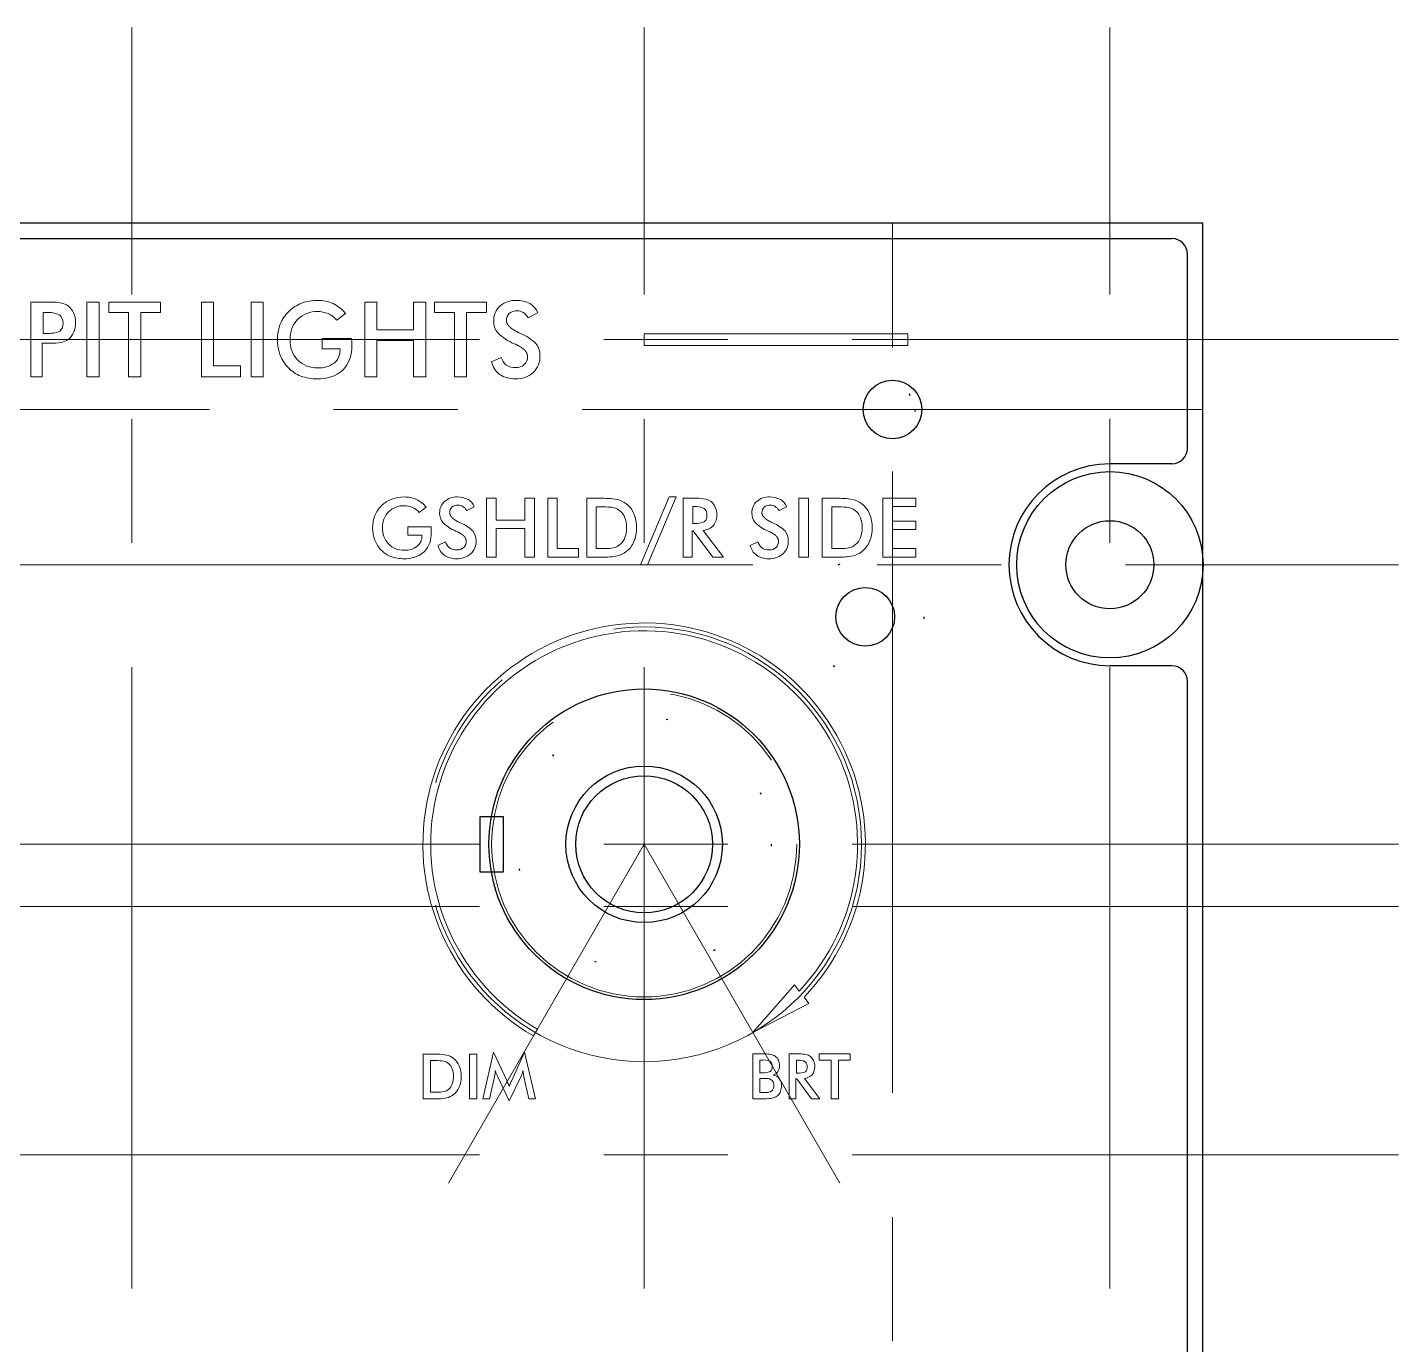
# Model space of a CAD drawing. Header units: millimetres. Extents: x -20 to 120, y -30 to 105.
# Drawn here: x 49.4 to 119.5, y 37.9 to 105.2 of the extents above; entities that cross this region are included whole.
import ezdxf

# ---------------------------------------------------------------- set-up
doc = ezdxf.new("R2010")
doc.units = ezdxf.units.MM
doc.linetypes.add('CENTER', pattern=[50.8, 31.75, -6.35, 6.35, -6.35])
doc.linetypes.add('DOT', pattern=[6.35, 0.1, -6.25])
for name, color, linetype, lineweight, true_color in [('decal', 5, 'Continuous', 5, 0x0000ff), ('decal_construction', 7, 'CENTER', 13, 0xffffff), ('fascia', 6, 'Continuous', 25, 0xff00ff), ('fascia_counterbore', 3, 'DOT', 25, 0x00ff00), ('fasteners', 9, 'Continuous', 25, 0xc0c0c0), ('knobs', 9, 'Continuous', 25, 0xc0c0c0), ('plate', 1, 'Continuous', 25, 0xff0000), ('plate_construction', 7, 'CENTER', 13, 0xffffff)]:
    doc.layers.add(name, color=color, linetype=linetype, lineweight=lineweight, true_color=true_color)

msp = doc.modelspace()

# ---------------------------------------------------------------- linework, layer by layer
at = {"layer": 'decal'}
for p, q in [((86.519, 53.876), (88.642, 56.312)), ((88.888, 55.999), (88.642, 56.312)), ((89.385, 55.369), (89.138, 55.682)), ((89.385, 55.369), (86.519, 53.876)), ((75.306, 53.703), (75.506, 54.049))]:
    msp.add_line(p, q, dxfattribs=at)
at = {"layer": 'decal', "flags": 128}
for points in [[(50.191, 89.107), (50.191, 87.393), (49.61, 87.393), (49.61, 91.211), (50.549, 91.211, -0.051804), (51.163, 91.165, -0.09913), (51.506, 91.015, -0.130268), (51.787, 90.657, -0.107331), (51.889, 90.16, -0.105709), (51.787, 89.659, -0.134373), (51.506, 89.299, -0.100768), (51.163, 89.151, -0.050343), (50.549, 89.107), (50.426, 89.107)], [(64.494, 89.349), (66.007, 89.349, 0.008676), (66.009, 89.24, -0.008626), (66.017, 88.989, -0.209862), (65.555, 87.737, -0.199042), (64.254, 87.292, -0.090316), (63.417, 87.43, -0.10933), (62.773, 87.847, -0.102808), (62.357, 88.496, -0.093559), (62.212, 89.294, -0.09692), (62.36, 90.092, -0.106605), (62.796, 90.736, -0.104237), (63.451, 91.154, -0.092169), (64.254, 91.297, -0.109399), (65.061, 91.133, -0.114082), (65.696, 90.629), (65.242, 90.288, 0.110535), (64.807, 90.622, 0.10737), (64.265, 90.731, 0.208556), (63.251, 90.333, 0.204449), (62.859, 89.299, 0.202447), (63.251, 88.25, 0.21045), (64.27, 87.847, 0.174136), (65.107, 88.095, 0.237714), (65.412, 88.77), (65.412, 88.825), (64.494, 88.825)], [(73.163, 88.157), (73.658, 88.387, 0.176472), (73.916, 87.997, 0.158635), (74.396, 87.863, 0.196906), (74.836, 88.016, 0.21468), (74.999, 88.428), (74.999, 88.431), (74.999, 88.434), (74.998, 88.436), (74.998, 88.439), (74.998, 88.442), (74.998, 88.444), (74.998, 88.447), (74.998, 88.449), (74.998, 88.452), (74.998, 88.455), (74.998, 88.457), (74.997, 88.46), (74.997, 88.462), (74.997, 88.465), (74.997, 88.468), (74.996, 88.47), (74.996, 88.473), (74.996, 88.475), (74.995, 88.478), (74.995, 88.481), (74.995, 88.483), (74.994, 88.486), (74.994, 88.488), (74.994, 88.491), (74.993, 88.494), (74.993, 88.496), (74.992, 88.499), (74.992, 88.501), (74.991, 88.504), (74.991, 88.506), (74.99, 88.509), (74.99, 88.511), (74.989, 88.514), (74.989, 88.517), (74.988, 88.519), (74.988, 88.522), (74.987, 88.524), (74.986, 88.527), (74.986, 88.529), (74.985, 88.532), (74.984, 88.534), (74.984, 88.537), (74.983, 88.539), (74.982, 88.542), (74.981, 88.545), (74.981, 88.547), (74.98, 88.55), (74.979, 88.552), (74.978, 88.555), (74.977, 88.557), (74.976, 88.56), (74.976, 88.562), (74.975, 88.565), (74.974, 88.567), (74.973, 88.57), (74.972, 88.572), (74.971, 88.575), (74.97, 88.577), (74.969, 88.58), (74.968, 88.582), (74.967, 88.585), (74.966, 88.587), (74.965, 88.59), (74.964, 88.592), (74.963, 88.595), (74.961, 88.597), (74.96, 88.6), (74.959, 88.602), (74.958, 88.605), (74.957, 88.607), (74.956, 88.609), (74.954, 88.612), (74.953, 88.614), (74.952, 88.617), (74.951, 88.619), (74.949, 88.622), (74.948, 88.624), (74.947, 88.627), (74.945, 88.629), (74.944, 88.632), (74.943, 88.634), (74.941, 88.637), (74.94, 88.639), (74.938, 88.641), (74.937, 88.644), (74.936, 88.646), (74.934, 88.649), (74.933, 88.651), (74.931, 88.654), (74.93, 88.656), (74.928, 88.658), (74.926, 88.661), (74.925, 88.663), (74.923, 88.666), (74.922, 88.668), (74.92, 88.671), (74.918, 88.673), (74.917, 88.675), (74.915, 88.678), (74.913, 88.68), (74.912, 88.683), (74.91, 88.685), (74.908, 88.687), (74.906, 88.69), (74.905, 88.692), (74.903, 88.695), (74.901, 88.697), (74.899, 88.699), (74.897, 88.702), (74.896, 88.704), (74.894, 88.706), (74.892, 88.709), (74.89, 88.711), (74.888, 88.714), (74.886, 88.716), (74.884, 88.718), (74.882, 88.721), (74.88, 88.723), (74.878, 88.725), (74.876, 88.728), (74.874, 88.73), (74.872, 88.733), (74.87, 88.735), (74.868, 88.737), (74.866, 88.74), (74.863, 88.742), (74.861, 88.744), (74.859, 88.747), (74.857, 88.749), (74.855, 88.751), (74.852, 88.754), (74.85, 88.756), (74.848, 88.758), (74.846, 88.761), (74.843, 88.763), (74.841, 88.765), (74.839, 88.768), (74.836, 88.77), (74.834, 88.772), (74.832, 88.775), (74.829, 88.777), (74.827, 88.779), (74.824, 88.782), (74.822, 88.784), (74.82, 88.786), (74.817, 88.788), (74.815, 88.791), (74.812, 88.793), (74.81, 88.795), (74.807, 88.798), (74.804, 88.8), (74.802, 88.802), (74.799, 88.805), (74.797, 88.807), (74.794, 88.809), (74.791, 88.811), (74.789, 88.814), (74.786, 88.816), (74.783, 88.818), (74.781, 88.82), (74.778, 88.823), (74.775, 88.825), (74.772, 88.827), (74.77, 88.83), (74.767, 88.832), (74.764, 88.834), (74.761, 88.836), (74.758, 88.839), (74.755, 88.841), (74.752, 88.843), (74.75, 88.845), (74.747, 88.848), (74.744, 88.85), (74.741, 88.852), (74.738, 88.854), (74.735, 88.857), (74.732, 88.859), (74.729, 88.861), (74.726, 88.863), (74.723, 88.865), (74.72, 88.868), (74.716, 88.87), (74.713, 88.872), (74.71, 88.874), (74.707, 88.877), (74.704, 88.879), (74.701, 88.881), (74.698, 88.883), (74.694, 88.885), (74.691, 88.888), (74.688, 88.89), (74.685, 88.892), (74.681, 88.894), (74.678, 88.896), (74.675, 88.899), (74.671, 88.901), (74.668, 88.903), (74.665, 88.905), (74.661, 88.907), (74.658, 88.91), (74.655, 88.912), (74.651, 88.914), (74.648, 88.916), (74.644, 88.918), (74.641, 88.92), (74.637, 88.923), (74.634, 88.925), (74.63, 88.927), (74.627, 88.929), (74.623, 88.931), (74.619, 88.933), (74.616, 88.936), (74.612, 88.938), (74.609, 88.94), (74.605, 88.942), (74.601, 88.944), (74.598, 88.946), (74.594, 88.948), (74.59, 88.951), (74.586, 88.953), (74.583, 88.955), (74.579, 88.957), (74.575, 88.959), (74.571, 88.961), (74.567, 88.963), (74.564, 88.966), (74.56, 88.968), (74.556, 88.97), (74.552, 88.972), (74.548, 88.974), (74.544, 88.976), (74.54, 88.978), (74.536, 88.98), (74.532, 88.982), (74.528, 88.985), (74.524, 88.987), (74.52, 88.989), (74.516, 88.991), (74.512, 88.993), (74.508, 88.995), (74.504, 88.997), (74.5, 88.999), (74.496, 89.001), (74.492, 89.003), (74.487, 89.006), (74.483, 89.008), (74.479, 89.01), (74.475, 89.012), (74.471, 89.014), (74.466, 89.016), (74.462, 89.018), (74.458, 89.02), (74.454, 89.022), (74.449, 89.024), (74.445, 89.026), (74.441, 89.028, 0.011833), (74.321, 89.086, -0.09438), (73.48, 89.642, -0.182248), (73.27, 90.251, -0.22012), (73.586, 91.008, -0.192709), (74.417, 91.297, -0.131494), (75.124, 91.134, -0.184076), (75.518, 90.666), (75.032, 90.416, 0.114116), (74.781, 90.679, 0.140089), (74.467, 90.762, 0.187209), (74.069, 90.632, 0.224638), (73.922, 90.283), (73.922, 90.28), (73.922, 90.277), (73.922, 90.275), (73.922, 90.272), (73.922, 90.269), (73.922, 90.266), (73.922, 90.264), (73.922, 90.261), (73.922, 90.258), (73.923, 90.256), (73.923, 90.253), (73.923, 90.25), (73.923, 90.248), (73.923, 90.245), (73.924, 90.242), (73.924, 90.24), (73.924, 90.237), (73.925, 90.234), (73.925, 90.232), (73.926, 90.229), (73.926, 90.226), (73.926, 90.224), (73.927, 90.221), (73.927, 90.218), (73.928, 90.216), (73.928, 90.213), (73.929, 90.211), (73.929, 90.208), (73.93, 90.205), (73.93, 90.203), (73.931, 90.2), (73.932, 90.197), (73.932, 90.195), (73.933, 90.192), (73.934, 90.189), (73.934, 90.187), (73.935, 90.184), (73.936, 90.181), (73.937, 90.179), (73.937, 90.176), (73.938, 90.174), (73.939, 90.171), (73.94, 90.168), (73.941, 90.166), (73.942, 90.163), (73.942, 90.16), (73.943, 90.158), (73.944, 90.155), (73.945, 90.153), (73.946, 90.15), (73.947, 90.147), (73.948, 90.145), (73.949, 90.142), (73.95, 90.139), (73.951, 90.137), (73.953, 90.134), (73.954, 90.132), (73.955, 90.129), (73.956, 90.126), (73.957, 90.124), (73.958, 90.121), (73.959, 90.119), (73.961, 90.116), (73.962, 90.113), (73.963, 90.111), (73.965, 90.108), (73.966, 90.106), (73.967, 90.103), (73.969, 90.1), (73.97, 90.098), (73.971, 90.095), (73.973, 90.093), (73.974, 90.09), (73.976, 90.088), (73.977, 90.085), (73.979, 90.082), (73.98, 90.08), (73.982, 90.077), (73.983, 90.075), (73.985, 90.072), (73.986, 90.069), (73.988, 90.067), (73.99, 90.064), (73.991, 90.062), (73.993, 90.059), (73.995, 90.057), (73.996, 90.054), (73.998, 90.051), (74, 90.049), (74.001, 90.046), (74.003, 90.044), (74.005, 90.041), (74.007, 90.039), (74.009, 90.036), (74.011, 90.034), (74.013, 90.031), (74.014, 90.028), (74.016, 90.026), (74.018, 90.023), (74.02, 90.021), (74.022, 90.018), (74.024, 90.016), (74.026, 90.013), (74.028, 90.011), (74.03, 90.008), (74.032, 90.006), (74.035, 90.003), (74.037, 90.001), (74.039, 89.998), (74.041, 89.995), (74.043, 89.993), (74.045, 89.99), (74.048, 89.988), (74.05, 89.985), (74.052, 89.983), (74.054, 89.98), (74.057, 89.978), (74.059, 89.975), (74.061, 89.973), (74.064, 89.97), (74.066, 89.968), (74.068, 89.965), (74.071, 89.963), (74.073, 89.96), (74.076, 89.958), (74.078, 89.955), (74.081, 89.953), (74.083, 89.95), (74.086, 89.948), (74.088, 89.945), (74.091, 89.943), (74.094, 89.94), (74.096, 89.938), (74.099, 89.935), (74.101, 89.933), (74.104, 89.93), (74.107, 89.928), (74.109, 89.925), (74.112, 89.923), (74.115, 89.92), (74.118, 89.918), (74.121, 89.915), (74.123, 89.913), (74.126, 89.91), (74.129, 89.908), (74.132, 89.905), (74.135, 89.903), (74.138, 89.9), (74.141, 89.898), (74.144, 89.895), (74.147, 89.893), (74.15, 89.89), (74.153, 89.888), (74.156, 89.885), (74.159, 89.883), (74.162, 89.881), (74.165, 89.878), (74.168, 89.876), (74.171, 89.873), (74.174, 89.871), (74.177, 89.868), (74.181, 89.866), (74.184, 89.863), (74.187, 89.861), (74.19, 89.858), (74.193, 89.856), (74.197, 89.853), (74.2, 89.851), (74.203, 89.849), (74.207, 89.846), (74.21, 89.844), (74.213, 89.841), (74.217, 89.839), (74.22, 89.836), (74.224, 89.834), (74.227, 89.831), (74.231, 89.829), (74.234, 89.827), (74.238, 89.824), (74.241, 89.822), (74.245, 89.819), (74.248, 89.817), (74.252, 89.814), (74.256, 89.812), (74.259, 89.81), (74.263, 89.807), (74.267, 89.805), (74.27, 89.802), (74.274, 89.8), (74.278, 89.798), (74.282, 89.795), (74.285, 89.793), (74.289, 89.79), (74.293, 89.788), (74.297, 89.785), (74.301, 89.783), (74.305, 89.781), (74.308, 89.778), (74.312, 89.776), (74.316, 89.773), (74.32, 89.771), (74.324, 89.769), (74.328, 89.766), (74.332, 89.764), (74.336, 89.761), (74.34, 89.759), (74.344, 89.757), (74.348, 89.754), (74.353, 89.752), (74.357, 89.749), (74.361, 89.747), (74.365, 89.745), (74.369, 89.742), (74.373, 89.74), (74.378, 89.738), (74.382, 89.735), (74.386, 89.733), (74.391, 89.73), (74.395, 89.728), (74.399, 89.726), (74.404, 89.723), (74.408, 89.721), (74.412, 89.719), (74.417, 89.716), (74.421, 89.714), (74.426, 89.711), (74.43, 89.709), (74.435, 89.707), (74.439, 89.704), (74.444, 89.702), (74.448, 89.7), (74.453, 89.697), (74.457, 89.695), (74.462, 89.693), (74.467, 89.69), (74.471, 89.688), (74.476, 89.685), (74.481, 89.683), (74.485, 89.681), (74.49, 89.678), (74.495, 89.676), (74.499, 89.674), (74.504, 89.671), (74.509, 89.669), (74.514, 89.667), (74.519, 89.664), (74.524, 89.662), (74.528, 89.66), (74.533, 89.657), (74.538, 89.655), (74.543, 89.653), (74.548, 89.65), (74.553, 89.648), (74.558, 89.646), (74.563, 89.643), (74.568, 89.641, 0.003717), (74.647, 89.605, -0.102063), (75.424, 89.095, -0.182822), (75.635, 88.473, -0.215982), (75.293, 87.611, -0.195414), (74.37, 87.292, -0.159365), (73.571, 87.516, -0.187663)], [(50.23, 89.615), (50.389, 89.615, 0.125583), (51.078, 89.727, 0.264624), (51.25, 90.124, 0.25861), (51.066, 90.554, 0.135829), (50.389, 90.679), (50.23, 90.679)], [(68.876, 79.718), (70.067, 79.718, 0.008676), (70.069, 79.631, -0.008626), (70.075, 79.434, -0.209862), (69.712, 78.449, -0.199042), (68.687, 78.098, -0.090316), (68.028, 78.206, -0.10933), (67.521, 78.535, -0.102808), (67.193, 79.046, -0.093559), (67.079, 79.674, -0.09692), (67.195, 80.303, -0.106605), (67.539, 80.81, -0.104237), (68.055, 81.138, -0.092169), (68.687, 81.251, -0.109399), (69.323, 81.122, -0.114082), (69.823, 80.726), (69.465, 80.457, 0.110535), (69.122, 80.719, 0.10737), (68.695, 80.806, 0.208556), (67.898, 80.493, 0.204449), (67.589, 79.679, 0.202447), (67.898, 78.852, 0.21045), (68.699, 78.535, 0.174136), (69.359, 78.73, 0.237714), (69.599, 79.262), (69.599, 79.305), (68.876, 79.305)], [(70.421, 78.779), (70.811, 78.96, 0.176472), (71.015, 78.653, 0.158635), (71.393, 78.547, 0.196906), (71.739, 78.668, 0.21468), (71.867, 78.993), (71.867, 78.995), (71.867, 78.997), (71.867, 78.999), (71.867, 79.001), (71.867, 79.003), (71.867, 79.005), (71.867, 79.007), (71.866, 79.009), (71.866, 79.011), (71.866, 79.013), (71.866, 79.015), (71.866, 79.017), (71.866, 79.019), (71.866, 79.022), (71.865, 79.024), (71.865, 79.026), (71.865, 79.028), (71.865, 79.03), (71.864, 79.032), (71.864, 79.034), (71.864, 79.036), (71.864, 79.038), (71.863, 79.04), (71.863, 79.042), (71.863, 79.044), (71.862, 79.046), (71.862, 79.048), (71.862, 79.05), (71.861, 79.052), (71.861, 79.054), (71.86, 79.056), (71.86, 79.058), (71.86, 79.06), (71.859, 79.062), (71.859, 79.064), (71.858, 79.066), (71.858, 79.068), (71.857, 79.07), (71.857, 79.072), (71.856, 79.074), (71.856, 79.076), (71.855, 79.078), (71.854, 79.08), (71.854, 79.082), (71.853, 79.084), (71.853, 79.086), (71.852, 79.088), (71.851, 79.09), (71.851, 79.092), (71.85, 79.094), (71.849, 79.096), (71.849, 79.098), (71.848, 79.1), (71.847, 79.102), (71.847, 79.104), (71.846, 79.106), (71.845, 79.108), (71.844, 79.11), (71.844, 79.112), (71.843, 79.114), (71.842, 79.116), (71.841, 79.118), (71.84, 79.12), (71.839, 79.122), (71.839, 79.124), (71.838, 79.125), (71.837, 79.127), (71.836, 79.129), (71.835, 79.131), (71.834, 79.133), (71.833, 79.135), (71.832, 79.137), (71.831, 79.139), (71.83, 79.141), (71.829, 79.143), (71.828, 79.145), (71.827, 79.147), (71.826, 79.149), (71.825, 79.151), (71.824, 79.153), (71.823, 79.155), (71.822, 79.157), (71.821, 79.158), (71.82, 79.16), (71.818, 79.162), (71.817, 79.164), (71.816, 79.166), (71.815, 79.168), (71.814, 79.17), (71.813, 79.172), (71.811, 79.174), (71.81, 79.176), (71.809, 79.178), (71.808, 79.179), (71.806, 79.181), (71.805, 79.183), (71.804, 79.185), (71.802, 79.187), (71.801, 79.189), (71.8, 79.191), (71.798, 79.193), (71.797, 79.195), (71.796, 79.197), (71.794, 79.198), (71.793, 79.2), (71.792, 79.202), (71.79, 79.204), (71.789, 79.206), (71.787, 79.208), (71.786, 79.21), (71.784, 79.212), (71.783, 79.213), (71.781, 79.215), (71.78, 79.217), (71.778, 79.219), (71.777, 79.221), (71.775, 79.223), (71.773, 79.225), (71.772, 79.227), (71.77, 79.228), (71.769, 79.23), (71.767, 79.232), (71.765, 79.234), (71.764, 79.236), (71.762, 79.238), (71.76, 79.24), (71.759, 79.241), (71.757, 79.243), (71.755, 79.245), (71.754, 79.247), (71.752, 79.249), (71.75, 79.251), (71.748, 79.252), (71.746, 79.254), (71.745, 79.256), (71.743, 79.258), (71.741, 79.26), (71.739, 79.262), (71.737, 79.263), (71.735, 79.265), (71.734, 79.267), (71.732, 79.269), (71.73, 79.271), (71.728, 79.273), (71.726, 79.274), (71.724, 79.276), (71.722, 79.278), (71.72, 79.28), (71.718, 79.282), (71.716, 79.283), (71.714, 79.285), (71.712, 79.287), (71.71, 79.289), (71.708, 79.291), (71.706, 79.292), (71.704, 79.294), (71.702, 79.296), (71.699, 79.298), (71.697, 79.3), (71.695, 79.301), (71.693, 79.303), (71.691, 79.305), (71.689, 79.307), (71.687, 79.309), (71.684, 79.31), (71.682, 79.312), (71.68, 79.314), (71.678, 79.316), (71.675, 79.317), (71.673, 79.319), (71.671, 79.321), (71.669, 79.323), (71.666, 79.324), (71.664, 79.326), (71.662, 79.328), (71.659, 79.33), (71.657, 79.332), (71.654, 79.333), (71.652, 79.335), (71.65, 79.337), (71.647, 79.339), (71.645, 79.34), (71.642, 79.342), (71.64, 79.344), (71.637, 79.346), (71.635, 79.347), (71.632, 79.349), (71.63, 79.351), (71.627, 79.352), (71.625, 79.354), (71.622, 79.356), (71.62, 79.358), (71.617, 79.359), (71.615, 79.361), (71.612, 79.363), (71.609, 79.365), (71.607, 79.366), (71.604, 79.368), (71.601, 79.37), (71.599, 79.372), (71.596, 79.373), (71.593, 79.375), (71.591, 79.377), (71.588, 79.378), (71.585, 79.38), (71.582, 79.382), (71.58, 79.383), (71.577, 79.385), (71.574, 79.387), (71.571, 79.389), (71.568, 79.39), (71.566, 79.392), (71.563, 79.394), (71.56, 79.395), (71.557, 79.397), (71.554, 79.399), (71.551, 79.4), (71.548, 79.402), (71.545, 79.404), (71.542, 79.406), (71.539, 79.407), (71.536, 79.409), (71.533, 79.411), (71.53, 79.412), (71.527, 79.414), (71.524, 79.416), (71.521, 79.417), (71.518, 79.419), (71.515, 79.421), (71.512, 79.422), (71.509, 79.424), (71.506, 79.426), (71.503, 79.427), (71.5, 79.429), (71.497, 79.431), (71.493, 79.432), (71.49, 79.434), (71.487, 79.436), (71.484, 79.437), (71.481, 79.439), (71.477, 79.44), (71.474, 79.442), (71.471, 79.444), (71.468, 79.445), (71.464, 79.447), (71.461, 79.449), (71.458, 79.45), (71.454, 79.452), (71.451, 79.454), (71.448, 79.455), (71.444, 79.457), (71.441, 79.458), (71.438, 79.46), (71.434, 79.462), (71.431, 79.463), (71.427, 79.465, 0.011833), (71.333, 79.51, -0.09438), (70.671, 79.949, -0.182248), (70.506, 80.428, -0.22012), (70.755, 81.023, -0.192709), (71.409, 81.251, -0.131494), (71.965, 81.123, -0.184076), (72.275, 80.754), (71.894, 80.557, 0.114116), (71.695, 80.765, 0.140089), (71.448, 80.83, 0.187209), (71.135, 80.728, 0.224638), (71.019, 80.453), (71.019, 80.45), (71.019, 80.448), (71.019, 80.446), (71.019, 80.444), (71.019, 80.442), (71.019, 80.44), (71.019, 80.438), (71.019, 80.436), (71.02, 80.434), (71.02, 80.431), (71.02, 80.429), (71.02, 80.427), (71.02, 80.425), (71.02, 80.423), (71.021, 80.421), (71.021, 80.419), (71.021, 80.417), (71.021, 80.415), (71.022, 80.413), (71.022, 80.41), (71.022, 80.408), (71.023, 80.406), (71.023, 80.404), (71.023, 80.402), (71.024, 80.4), (71.024, 80.398), (71.025, 80.396), (71.025, 80.394), (71.025, 80.392), (71.026, 80.39), (71.026, 80.387), (71.027, 80.385), (71.027, 80.383), (71.028, 80.381), (71.028, 80.379), (71.029, 80.377), (71.03, 80.375), (71.03, 80.373), (71.031, 80.371), (71.031, 80.369), (71.032, 80.367), (71.033, 80.365), (71.033, 80.363), (71.034, 80.361), (71.035, 80.358), (71.035, 80.356), (71.036, 80.354), (71.037, 80.352), (71.038, 80.35), (71.038, 80.348), (71.039, 80.346), (71.04, 80.344), (71.041, 80.342), (71.042, 80.34), (71.042, 80.338), (71.043, 80.336), (71.044, 80.334), (71.045, 80.332), (71.046, 80.33), (71.047, 80.328), (71.048, 80.326), (71.049, 80.323), (71.05, 80.321), (71.051, 80.319), (71.052, 80.317), (71.053, 80.315), (71.054, 80.313), (71.055, 80.311), (71.056, 80.309), (71.057, 80.307), (71.058, 80.305), (71.059, 80.303), (71.06, 80.301), (71.061, 80.299), (71.063, 80.297), (71.064, 80.295), (71.065, 80.293), (71.066, 80.291), (71.067, 80.289), (71.069, 80.287), (71.07, 80.285), (71.071, 80.283), (71.072, 80.281), (71.074, 80.279), (71.075, 80.277), (71.076, 80.275), (71.078, 80.273), (71.079, 80.271), (71.08, 80.269), (71.082, 80.267), (71.083, 80.265), (71.085, 80.263), (71.086, 80.261), (71.088, 80.259), (71.089, 80.257), (71.09, 80.255), (71.092, 80.252), (71.093, 80.25), (71.095, 80.248), (71.097, 80.246), (71.098, 80.244), (71.1, 80.242), (71.101, 80.24), (71.103, 80.238), (71.105, 80.236), (71.106, 80.234), (71.108, 80.232), (71.11, 80.23), (71.111, 80.228), (71.113, 80.226), (71.115, 80.224), (71.116, 80.223), (71.118, 80.221), (71.12, 80.219), (71.122, 80.217), (71.123, 80.215), (71.125, 80.213), (71.127, 80.211), (71.129, 80.209), (71.131, 80.207), (71.133, 80.205), (71.135, 80.203), (71.136, 80.201), (71.138, 80.199), (71.14, 80.197), (71.142, 80.195), (71.144, 80.193), (71.146, 80.191), (71.148, 80.189), (71.15, 80.187), (71.152, 80.185), (71.154, 80.183), (71.156, 80.181), (71.158, 80.179), (71.16, 80.177), (71.163, 80.175), (71.165, 80.173), (71.167, 80.171), (71.169, 80.169), (71.171, 80.167), (71.173, 80.165), (71.176, 80.163), (71.178, 80.161), (71.18, 80.159), (71.182, 80.157), (71.184, 80.155), (71.187, 80.154), (71.189, 80.152), (71.191, 80.15), (71.194, 80.148), (71.196, 80.146), (71.198, 80.144), (71.201, 80.142), (71.203, 80.14), (71.206, 80.138), (71.208, 80.136), (71.21, 80.134), (71.213, 80.132), (71.215, 80.13), (71.218, 80.128), (71.22, 80.126), (71.223, 80.124), (71.225, 80.122), (71.228, 80.12), (71.23, 80.119), (71.233, 80.117), (71.236, 80.115), (71.238, 80.113), (71.241, 80.111), (71.243, 80.109), (71.246, 80.107), (71.249, 80.105), (71.251, 80.103), (71.254, 80.101), (71.257, 80.099), (71.26, 80.097), (71.262, 80.095), (71.265, 80.094), (71.268, 80.092), (71.271, 80.09), (71.273, 80.088), (71.276, 80.086), (71.279, 80.084), (71.282, 80.082), (71.285, 80.08), (71.288, 80.078), (71.291, 80.076), (71.293, 80.074), (71.296, 80.073), (71.299, 80.071), (71.302, 80.069), (71.305, 80.067), (71.308, 80.065), (71.311, 80.063), (71.314, 80.061), (71.317, 80.059), (71.32, 80.057), (71.323, 80.055), (71.327, 80.054), (71.33, 80.052), (71.333, 80.05), (71.336, 80.048), (71.339, 80.046), (71.342, 80.044), (71.345, 80.042), (71.349, 80.04), (71.352, 80.038), (71.355, 80.037), (71.358, 80.035), (71.362, 80.033), (71.365, 80.031), (71.368, 80.029), (71.371, 80.027), (71.375, 80.025), (71.378, 80.023), (71.381, 80.022), (71.385, 80.02), (71.388, 80.018), (71.392, 80.016), (71.395, 80.014), (71.398, 80.012), (71.402, 80.01), (71.405, 80.008), (71.409, 80.007), (71.412, 80.005), (71.416, 80.003), (71.419, 80.001), (71.423, 79.999), (71.426, 79.997), (71.43, 79.995), (71.433, 79.994), (71.437, 79.992), (71.441, 79.99), (71.444, 79.988), (71.448, 79.986), (71.452, 79.984), (71.455, 79.982), (71.459, 79.981), (71.463, 79.979), (71.466, 79.977), (71.47, 79.975), (71.474, 79.973), (71.478, 79.971), (71.481, 79.97), (71.485, 79.968), (71.489, 79.966), (71.493, 79.964), (71.497, 79.962), (71.501, 79.96), (71.504, 79.958), (71.508, 79.957), (71.512, 79.955), (71.516, 79.953), (71.52, 79.951), (71.524, 79.949), (71.528, 79.947, 0.003717), (71.59, 79.919, -0.102063), (72.202, 79.517, -0.182822), (72.368, 79.028, -0.215982), (72.099, 78.349, -0.195414), (71.372, 78.098, -0.159365), (70.743, 78.274, -0.187663)], [(78.024, 78.178), (78.024, 81.184), (78.683, 81.184, -0.052809), (79.587, 81.119, -0.105002), (80.046, 80.902, -0.130749), (80.441, 80.391, -0.102611), (80.576, 79.679, -0.103493), (80.441, 78.969, -0.128481), (80.046, 78.459, -0.102624), (79.598, 78.242, -0.057415), (78.814, 78.178), (78.683, 78.178)], [(78.512, 78.619), (78.923, 78.619, 0.060362), (79.431, 78.664, 0.113119), (79.726, 78.816, 0.12455), (79.981, 79.179, 0.093997), (80.067, 79.683, 0.093997), (79.981, 80.187, 0.12455), (79.726, 80.549, 0.113921), (79.421, 80.701, 0.056706), (78.866, 80.746), (78.689, 80.746), (78.512, 80.746)], [(83.414, 79.522), (83.414, 78.178), (82.956, 78.178), (82.956, 81.184), (83.638, 81.184, -0.054765), (84.103, 81.145, -0.107636), (84.385, 81.015, -0.125932), (84.601, 80.734, -0.105091), (84.677, 80.356, -0.181187), (84.502, 79.79, -0.19264), (83.987, 79.545), (85.021, 78.178), (84.469, 78.178), (83.469, 79.522)], [(83.445, 79.902), (83.533, 79.902, 0.135122), (84.048, 79.993, 0.249805), (84.176, 80.313, 0.24334), (84.039, 80.663, 0.146818), (83.533, 80.765), (83.445, 80.765)], [(86.388, 78.779), (86.778, 78.96, 0.176472), (86.981, 78.653, 0.158635), (87.359, 78.547, 0.196906), (87.705, 78.668, 0.21468), (87.833, 78.993), (87.833, 78.995), (87.833, 78.997), (87.833, 78.999), (87.833, 79.001), (87.833, 79.003), (87.833, 79.005), (87.833, 79.007), (87.833, 79.009), (87.833, 79.011), (87.833, 79.013), (87.832, 79.015), (87.832, 79.017), (87.832, 79.019), (87.832, 79.022), (87.832, 79.024), (87.831, 79.026), (87.831, 79.028), (87.831, 79.03), (87.831, 79.032), (87.831, 79.034), (87.83, 79.036), (87.83, 79.038), (87.83, 79.04), (87.829, 79.042), (87.829, 79.044), (87.829, 79.046), (87.828, 79.048), (87.828, 79.05), (87.828, 79.052), (87.827, 79.054), (87.827, 79.056), (87.826, 79.058), (87.826, 79.06), (87.825, 79.062), (87.825, 79.064), (87.824, 79.066), (87.824, 79.068), (87.824, 79.07), (87.823, 79.072), (87.822, 79.074), (87.822, 79.076), (87.821, 79.078), (87.821, 79.08), (87.82, 79.082), (87.82, 79.084), (87.819, 79.086), (87.818, 79.088), (87.818, 79.09), (87.817, 79.092), (87.816, 79.094), (87.816, 79.096), (87.815, 79.098), (87.814, 79.1), (87.814, 79.102), (87.813, 79.104), (87.812, 79.106), (87.811, 79.108), (87.811, 79.11), (87.81, 79.112), (87.809, 79.114), (87.808, 79.116), (87.807, 79.118), (87.807, 79.12), (87.806, 79.122), (87.805, 79.124), (87.804, 79.125), (87.803, 79.127), (87.802, 79.129), (87.801, 79.131), (87.8, 79.133), (87.799, 79.135), (87.798, 79.137), (87.797, 79.139), (87.796, 79.141), (87.795, 79.143), (87.794, 79.145), (87.793, 79.147), (87.792, 79.149), (87.791, 79.151), (87.79, 79.153), (87.789, 79.155), (87.788, 79.157), (87.787, 79.158), (87.786, 79.16), (87.785, 79.162), (87.784, 79.164), (87.782, 79.166), (87.781, 79.168), (87.78, 79.17), (87.779, 79.172), (87.778, 79.174), (87.776, 79.176), (87.775, 79.178), (87.774, 79.179), (87.773, 79.181), (87.771, 79.183), (87.77, 79.185), (87.769, 79.187), (87.767, 79.189), (87.766, 79.191), (87.765, 79.193), (87.763, 79.195), (87.762, 79.197), (87.761, 79.198), (87.759, 79.2), (87.758, 79.202), (87.756, 79.204), (87.755, 79.206), (87.754, 79.208), (87.752, 79.21), (87.751, 79.212), (87.749, 79.213), (87.748, 79.215), (87.746, 79.217), (87.745, 79.219), (87.743, 79.221), (87.741, 79.223), (87.74, 79.225), (87.738, 79.227), (87.737, 79.228), (87.735, 79.23), (87.733, 79.232), (87.732, 79.234), (87.73, 79.236), (87.728, 79.238), (87.727, 79.24), (87.725, 79.241), (87.723, 79.243), (87.722, 79.245), (87.72, 79.247), (87.718, 79.249), (87.716, 79.251), (87.715, 79.252), (87.713, 79.254), (87.711, 79.256), (87.709, 79.258), (87.707, 79.26), (87.706, 79.262), (87.704, 79.263), (87.702, 79.265), (87.7, 79.267), (87.698, 79.269), (87.696, 79.271), (87.694, 79.273), (87.692, 79.274), (87.69, 79.276), (87.688, 79.278), (87.686, 79.28), (87.684, 79.282), (87.682, 79.283), (87.68, 79.285), (87.678, 79.287), (87.676, 79.289), (87.674, 79.291), (87.672, 79.292), (87.67, 79.294), (87.668, 79.296), (87.666, 79.298), (87.664, 79.3), (87.662, 79.301), (87.659, 79.303), (87.657, 79.305), (87.655, 79.307), (87.653, 79.309), (87.651, 79.31), (87.648, 79.312), (87.646, 79.314), (87.644, 79.316), (87.642, 79.317), (87.639, 79.319), (87.637, 79.321), (87.635, 79.323), (87.633, 79.324), (87.63, 79.326), (87.628, 79.328), (87.626, 79.33), (87.623, 79.332), (87.621, 79.333), (87.618, 79.335), (87.616, 79.337), (87.614, 79.339), (87.611, 79.34), (87.609, 79.342), (87.606, 79.344), (87.604, 79.346), (87.601, 79.347), (87.599, 79.349), (87.596, 79.351), (87.594, 79.352), (87.591, 79.354), (87.589, 79.356), (87.586, 79.358), (87.583, 79.359), (87.581, 79.361), (87.578, 79.363), (87.576, 79.365), (87.573, 79.366), (87.57, 79.368), (87.568, 79.37), (87.565, 79.372), (87.562, 79.373), (87.56, 79.375), (87.557, 79.377), (87.554, 79.378), (87.551, 79.38), (87.549, 79.382), (87.546, 79.383), (87.543, 79.385), (87.54, 79.387), (87.538, 79.389), (87.535, 79.39), (87.532, 79.392), (87.529, 79.394), (87.526, 79.395), (87.523, 79.397), (87.52, 79.399), (87.517, 79.4), (87.515, 79.402), (87.512, 79.404), (87.509, 79.406), (87.506, 79.407), (87.503, 79.409), (87.5, 79.411), (87.497, 79.412), (87.494, 79.414), (87.491, 79.416), (87.488, 79.417), (87.485, 79.419), (87.482, 79.421), (87.479, 79.422), (87.475, 79.424), (87.472, 79.426), (87.469, 79.427), (87.466, 79.429), (87.463, 79.431), (87.46, 79.432), (87.457, 79.434), (87.453, 79.436), (87.45, 79.437), (87.447, 79.439), (87.444, 79.44), (87.441, 79.442), (87.437, 79.444), (87.434, 79.445), (87.431, 79.447), (87.427, 79.449), (87.424, 79.45), (87.421, 79.452), (87.417, 79.454), (87.414, 79.455), (87.411, 79.457), (87.407, 79.458), (87.404, 79.46), (87.401, 79.462), (87.397, 79.463), (87.394, 79.465, 0.011833), (87.299, 79.51, -0.09438), (86.637, 79.949, -0.182248), (86.472, 80.428, -0.22012), (86.721, 81.023, -0.192709), (87.375, 81.251, -0.131494), (87.932, 81.123, -0.184076), (88.242, 80.754), (87.86, 80.557, 0.114116), (87.662, 80.765, 0.140089), (87.414, 80.83, 0.187209), (87.101, 80.728, 0.224638), (86.985, 80.453), (86.985, 80.45), (86.985, 80.448), (86.985, 80.446), (86.985, 80.444), (86.985, 80.442), (86.985, 80.44), (86.986, 80.438), (86.986, 80.436), (86.986, 80.434), (86.986, 80.431), (86.986, 80.429), (86.986, 80.427), (86.987, 80.425), (86.987, 80.423), (86.987, 80.421), (86.987, 80.419), (86.987, 80.417), (86.988, 80.415), (86.988, 80.413), (86.988, 80.41), (86.989, 80.408), (86.989, 80.406), (86.989, 80.404), (86.99, 80.402), (86.99, 80.4), (86.99, 80.398), (86.991, 80.396), (86.991, 80.394), (86.992, 80.392), (86.992, 80.39), (86.993, 80.387), (86.993, 80.385), (86.994, 80.383), (86.994, 80.381), (86.995, 80.379), (86.995, 80.377), (86.996, 80.375), (86.996, 80.373), (86.997, 80.371), (86.998, 80.369), (86.998, 80.367), (86.999, 80.365), (87, 80.363), (87, 80.361), (87.001, 80.358), (87.002, 80.356), (87.002, 80.354), (87.003, 80.352), (87.004, 80.35), (87.005, 80.348), (87.005, 80.346), (87.006, 80.344), (87.007, 80.342), (87.008, 80.34), (87.009, 80.338), (87.01, 80.336), (87.01, 80.334), (87.011, 80.332), (87.012, 80.33), (87.013, 80.328), (87.014, 80.326), (87.015, 80.323), (87.016, 80.321), (87.017, 80.319), (87.018, 80.317), (87.019, 80.315), (87.02, 80.313), (87.021, 80.311), (87.022, 80.309), (87.023, 80.307), (87.024, 80.305), (87.025, 80.303), (87.027, 80.301), (87.028, 80.299), (87.029, 80.297), (87.03, 80.295), (87.031, 80.293), (87.032, 80.291), (87.034, 80.289), (87.035, 80.287), (87.036, 80.285), (87.037, 80.283), (87.039, 80.281), (87.04, 80.279), (87.041, 80.277), (87.043, 80.275), (87.044, 80.273), (87.045, 80.271), (87.047, 80.269), (87.048, 80.267), (87.05, 80.265), (87.051, 80.263), (87.052, 80.261), (87.054, 80.259), (87.055, 80.257), (87.057, 80.255), (87.058, 80.252), (87.06, 80.25), (87.061, 80.248), (87.063, 80.246), (87.064, 80.244), (87.066, 80.242), (87.068, 80.24), (87.069, 80.238), (87.071, 80.236), (87.073, 80.234), (87.074, 80.232), (87.076, 80.23), (87.078, 80.228), (87.079, 80.226), (87.081, 80.224), (87.083, 80.223), (87.084, 80.221), (87.086, 80.219), (87.088, 80.217), (87.09, 80.215), (87.092, 80.213), (87.093, 80.211), (87.095, 80.209), (87.097, 80.207), (87.099, 80.205), (87.101, 80.203), (87.103, 80.201), (87.105, 80.199), (87.107, 80.197), (87.109, 80.195), (87.111, 80.193), (87.113, 80.191), (87.114, 80.189), (87.117, 80.187), (87.119, 80.185), (87.121, 80.183), (87.123, 80.181), (87.125, 80.179), (87.127, 80.177), (87.129, 80.175), (87.131, 80.173), (87.133, 80.171), (87.135, 80.169), (87.137, 80.167), (87.14, 80.165), (87.142, 80.163), (87.144, 80.161), (87.146, 80.159), (87.149, 80.157), (87.151, 80.155), (87.153, 80.154), (87.155, 80.152), (87.158, 80.15), (87.16, 80.148), (87.162, 80.146), (87.165, 80.144), (87.167, 80.142), (87.169, 80.14), (87.172, 80.138), (87.174, 80.136), (87.177, 80.134), (87.179, 80.132), (87.182, 80.13), (87.184, 80.128), (87.187, 80.126), (87.189, 80.124), (87.192, 80.122), (87.194, 80.12), (87.197, 80.119), (87.199, 80.117), (87.202, 80.115), (87.204, 80.113), (87.207, 80.111), (87.21, 80.109), (87.212, 80.107), (87.215, 80.105), (87.218, 80.103), (87.22, 80.101), (87.223, 80.099), (87.226, 80.097), (87.229, 80.095), (87.231, 80.094), (87.234, 80.092), (87.237, 80.09), (87.24, 80.088), (87.243, 80.086), (87.245, 80.084), (87.248, 80.082), (87.251, 80.08), (87.254, 80.078), (87.257, 80.076), (87.26, 80.074), (87.263, 80.073), (87.266, 80.071), (87.269, 80.069), (87.272, 80.067), (87.275, 80.065), (87.278, 80.063), (87.281, 80.061), (87.284, 80.059), (87.287, 80.057), (87.29, 80.055), (87.293, 80.054), (87.296, 80.052), (87.299, 80.05), (87.302, 80.048), (87.305, 80.046), (87.309, 80.044), (87.312, 80.042), (87.315, 80.04), (87.318, 80.038), (87.321, 80.037), (87.325, 80.035), (87.328, 80.033), (87.331, 80.031), (87.334, 80.029), (87.338, 80.027), (87.341, 80.025), (87.344, 80.023), (87.348, 80.022), (87.351, 80.02), (87.354, 80.018), (87.358, 80.016), (87.361, 80.014), (87.365, 80.012), (87.368, 80.01), (87.372, 80.008), (87.375, 80.007), (87.379, 80.005), (87.382, 80.003), (87.386, 80.001), (87.389, 79.999), (87.393, 79.997), (87.396, 79.995), (87.4, 79.994), (87.403, 79.992), (87.407, 79.99), (87.411, 79.988), (87.414, 79.986), (87.418, 79.984), (87.422, 79.982), (87.425, 79.981), (87.429, 79.979), (87.433, 79.977), (87.436, 79.975), (87.44, 79.973), (87.444, 79.971), (87.448, 79.97), (87.452, 79.968), (87.455, 79.966), (87.459, 79.964), (87.463, 79.962), (87.467, 79.96), (87.471, 79.958), (87.475, 79.957), (87.479, 79.955), (87.483, 79.953), (87.486, 79.951), (87.49, 79.949), (87.494, 79.947, 0.003717), (87.556, 79.919, -0.102063), (88.168, 79.517, -0.182822), (88.334, 79.028, -0.215982), (88.065, 78.349, -0.195414), (87.338, 78.098, -0.159365), (86.709, 78.274, -0.187663)], [(90.07, 78.178), (90.07, 81.184), (90.729, 81.184, -0.052809), (91.633, 81.119, -0.105002), (92.092, 80.902, -0.130749), (92.487, 80.391, -0.102611), (92.622, 79.679, -0.103493), (92.487, 78.969, -0.128481), (92.092, 78.459, -0.102624), (91.643, 78.242, -0.057415), (90.86, 78.178), (90.729, 78.178)], [(90.558, 78.619), (90.969, 78.619, 0.060362), (91.477, 78.664, 0.113119), (91.772, 78.816, 0.12455), (92.027, 79.179, 0.093997), (92.113, 79.683, 0.093997), (92.027, 80.187, 0.12455), (91.772, 80.549, 0.113921), (91.467, 80.701, 0.056706), (90.911, 80.746), (90.735, 80.746), (90.558, 80.746)], [(69.663, 50.489), (69.663, 52.779), (70.165, 52.779, -0.052809), (70.854, 52.73, -0.105002), (71.204, 52.565, -0.130749), (71.505, 52.175, -0.102611), (71.608, 51.633, -0.103493), (71.505, 51.092, -0.128481), (71.204, 50.703, -0.102624), (70.862, 50.538, -0.057415), (70.265, 50.489), (70.165, 50.489)], [(74.807, 51.62, -0.019132), (74.787, 51.767, 0.004244), (74.765, 51.933, -0.035213), (74.725, 51.777, -0.032344), (74.66, 51.617), (74.061, 50.397), (73.462, 51.642, -0.022951), (73.397, 51.791, -0.020576), (73.349, 51.933, -0.026542), (73.337, 51.782, -0.025994), (73.307, 51.617), (73.061, 50.489), (72.719, 50.489), (73.26, 52.876), (73.936, 51.431, -0.009797), (73.983, 51.317, -0.003221), (74.061, 51.119, -0.02701), (74.164, 51.37, 0.006386), (74.192, 51.432), (74.852, 52.876), (75.406, 50.489), (75.061, 50.489)], [(86.519, 50.495), (86.519, 52.786), (87.096, 52.786, -0.050514), (87.461, 52.759, -0.104188), (87.662, 52.671, -0.128442), (87.827, 52.466, -0.10994), (87.886, 52.186, -0.15406), (87.802, 51.881, -0.175186), (87.556, 51.709, -0.20094), (87.871, 51.527, -0.167471), (87.986, 51.146, -0.093464), (87.938, 50.882, -0.107659), (87.8, 50.669, -0.132806), (87.567, 50.534, -0.060674), (87.099, 50.495)], [(88.722, 51.52), (88.722, 50.495), (88.374, 50.495), (88.374, 52.786), (88.893, 52.786, -0.054765), (89.247, 52.756, -0.107636), (89.462, 52.657, -0.125932), (89.627, 52.443, -0.105091), (89.685, 52.155, -0.181187), (89.552, 51.724, -0.19264), (89.159, 51.537), (89.947, 50.495), (89.527, 50.495), (88.765, 51.52)], [(70.035, 50.825), (70.348, 50.825, 0.060362), (70.735, 50.86, 0.113119), (70.96, 50.976, 0.12455), (71.155, 51.252, 0.093997), (71.22, 51.636, 0.093997), (71.155, 52.02, 0.12455), (70.96, 52.296, 0.113921), (70.728, 52.412, 0.056706), (70.304, 52.446), (70.17, 52.446), (70.035, 52.446)], [(86.883, 51.819), (87.026, 51.819, 0.136145), (87.402, 51.892, 0.264976), (87.512, 52.136, 0.242432), (87.41, 52.4, 0.145831), (87.026, 52.476), (86.883, 52.476)], [(88.746, 51.809), (88.813, 51.809, 0.135122), (89.206, 51.878, 0.249805), (89.303, 52.122, 0.24334), (89.199, 52.389, 0.146818), (88.813, 52.466), (88.746, 52.466)], [(86.883, 50.807), (87.012, 50.807, 0.036659), (87.304, 50.822, 0.110846), (87.457, 50.877, 0.136358), (87.564, 50.999, 0.115735), (87.601, 51.168, 0.12933), (87.556, 51.359, 0.146254), (87.426, 51.486, 0.070604), (87.305, 51.525, 0.043602), (87.124, 51.537), (87.012, 51.537), (86.883, 51.537)]]:
    msp.add_lwpolyline(points, format="xyb", close=True, dxfattribs=at)
for points in [[(52.471, 87.393), (52.471, 91.211), (53.092, 91.211), (53.092, 87.393)], [(55.22, 90.684), (55.22, 87.393), (54.599, 87.393), (54.599, 90.684), (53.585, 90.684), (53.585, 91.211), (56.229, 91.211), (56.229, 90.684)], [(58.323, 87.393), (58.323, 91.211), (58.944, 91.211), (58.944, 87.949), (60.331, 87.949), (60.331, 87.393)], [(60.864, 87.393), (60.864, 91.211), (61.484, 91.211), (61.484, 87.393)], [(66.676, 87.393), (66.676, 91.211), (67.296, 91.211), (67.296, 89.803), (69.174, 89.803), (69.174, 91.211), (69.795, 91.211), (69.795, 87.393), (69.174, 87.393), (69.174, 89.247), (67.296, 89.247), (67.296, 87.393)], [(71.885, 90.684), (71.885, 87.393), (71.264, 87.393), (71.264, 90.684), (70.25, 90.684), (70.25, 91.211), (72.894, 91.211), (72.894, 90.684)], [(80.962, 88.997), (94.453, 88.997), (94.453, 89.597), (80.962, 89.597)], [(72.902, 78.178), (72.902, 81.184), (73.391, 81.184), (73.391, 80.075), (74.869, 80.075), (74.869, 81.184), (75.358, 81.184), (75.358, 78.178), (74.869, 78.178), (74.869, 79.637), (73.391, 79.637), (73.391, 78.178)], [(76.032, 78.178), (76.032, 81.184), (76.521, 81.184), (76.521, 78.615), (77.613, 78.615), (77.613, 78.178)], [(82.249, 81.251), (82.598, 81.251), (81.126, 77.787), (80.777, 77.787)], [(88.876, 78.178), (88.876, 81.184), (89.365, 81.184), (89.365, 78.178)], [(93.168, 78.178), (93.168, 81.184), (94.846, 81.184), (94.846, 80.769), (93.657, 80.769), (93.657, 80.015), (94.846, 80.015), (94.846, 79.586), (93.657, 79.586), (93.657, 78.615), (94.846, 78.615), (94.846, 78.178)], [(72.03, 50.489), (72.03, 52.779), (72.402, 52.779), (72.402, 50.489)], [(90.896, 52.47), (90.896, 50.495), (90.524, 50.495), (90.524, 52.47), (89.915, 52.47), (89.915, 52.786), (91.502, 52.786), (91.502, 52.47)]]:
    msp.add_lwpolyline(points, close=True, dxfattribs=at)
at = {"layer": 'decal'}
for radius, start in [(11.312, 316.28024), (10.913, 316.57802)]:
    msp.add_arc((80.962, 63.5), radius, start, 240, dxfattribs=at)
at = {"layer": 'decal_construction'}
for p, q in [((-10, 89.297), (119.537, 89.297)), ((80.962, 63.5), (70.962, 46.179)), ((80.962, 63.5), (90.962, 46.179))]:
    msp.add_line(p, q, dxfattribs=at)
msp.add_circle((80.962, 63.5), 11.112, dxfattribs=at)
at = {"layer": 'fascia'}
for p, q in [((1.587, 94.456), (107.95, 94.456)), ((108.744, 83.741), (108.744, 93.662)), ((107.95, 82.947), (104.775, 82.947)), ((107.95, 72.628), (104.775, 72.628)), ((108.744, 17.066), (108.744, 71.834))]:
    msp.add_line(p, q, dxfattribs=at)
msp.add_circle((80.962, 63.5), 4, dxfattribs=at)
for centre, radius, start, end in [((107.95, 93.662), 0.794, 0, 90), ((107.95, 83.741), 0.794, 270, 0), ((104.775, 77.787), 5.159, 90, 270), ((107.95, 71.834), 0.794, 0, 90)]:
    msp.add_arc(centre, radius, start, end, dxfattribs=at)
at = {"layer": 'fascia_counterbore'}
for centre, radius in [((93.662, 85.725), 1.15), ((92.269, 75.125), 3), ((80.962, 63.5), 6.5)]:
    msp.add_circle(centre, radius, dxfattribs=at)
at = {"layer": 'fasteners'}
msp.add_circle((104.775, 77.787), 4.763, dxfattribs=at)
at = {"layer": 'knobs'}
msp.add_circle((80.962, 63.5), 7.938, dxfattribs=at)
at = {"layer": 'plate'}
for p, q in [((109.537, 95.25), (0, 95.25)), ((109.537, 0), (109.537, 95.25))]:
    msp.add_line(p, q, dxfattribs=at)
at = {"layer": 'plate', "flags": 128}
msp.add_lwpolyline([(72.563, 62.1), (73.763, 62.1), (73.763, 64.9), (72.563, 64.9)], close=True, dxfattribs=at)
at = {"layer": 'plate'}
for centre, radius in [((93.662, 85.725), 1.5), ((104.775, 77.787), 2.25), ((92.269, 75.125), 1.5), ((80.962, 63.5), 3.5)]:
    msp.add_circle(centre, radius, dxfattribs=at)
at = {"layer": 'plate_construction'}
for p, q in [((54.769, -10), (54.769, 105.25)), ((80.962, -10), (80.962, 105.25)), ((104.775, -10), (104.775, 105.25)), ((93.662, 0), (93.662, 95.25)), ((109.537, 85.725), (0, 85.725)), ((-10, 77.787), (54.769, 77.787)), ((54.769, 77.787), (119.537, 77.787)), ((-10, 63.5), (119.537, 63.5)), ((-10, 60.325), (119.537, 60.325)), ((-10, 47.625), (119.537, 47.625))]:
    msp.add_line(p, q, dxfattribs=at)
msp.add_circle((80.962, 63.5), 7.8, dxfattribs=at)

doc.saveas('drawing.dxf')
